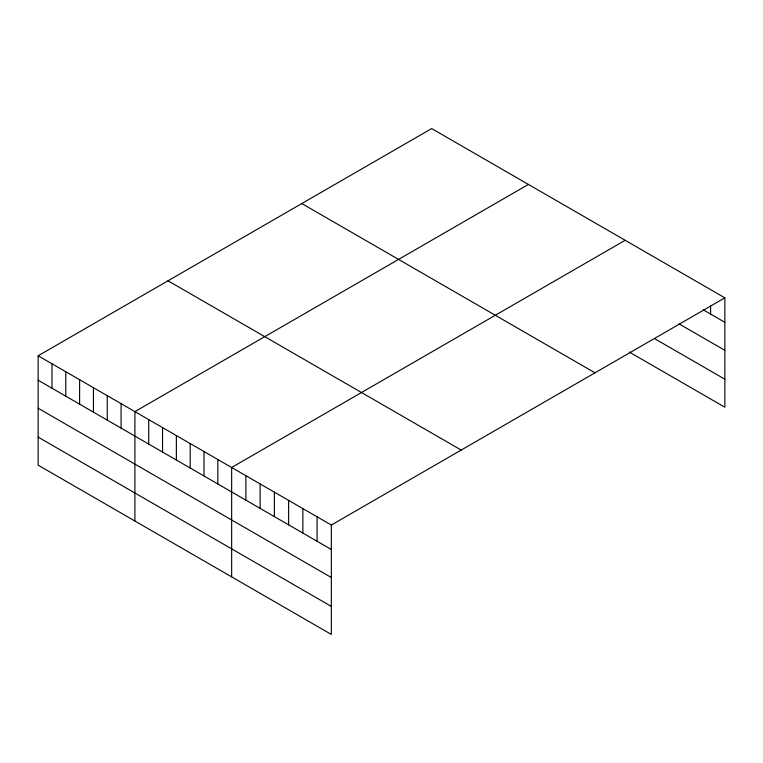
<?xml version="1.0" encoding="UTF-8"?>
<svg xmlns="http://www.w3.org/2000/svg" width="763" height="763" viewBox="0 0 763 763"><rect width="100%" height="100%" fill="white"/><g stroke="black" fill="none" stroke-linecap="round" stroke-linejoin="round"><path stroke-width="1.14" d="M38.15 355.777L331.333 525.039L331.333 634.425L38.15 465.153L38.15 355.777L431.667 128.575L724.85 297.847L724.85 407.223L629.237 352.02M528.416 184.436L134.898 411.629L134.898 521.015M625.164 240.297L231.647 467.49L231.647 576.876M331.333 525.039L724.85 297.847M703.486 309.959L724.85 322.291M679.08 323.894L724.85 350.322M654.664 338.677L724.85 379.201M301.805 203.549L594.987 372.821M168.013 280.803L461.195 450.065M38.15 380.222L331.333 549.494M38.15 408.253L331.333 577.515M38.15 437.132L331.333 606.394M710.611 305.925L710.611 314.07M317.093 516.818L317.093 541.272M302.854 508.597L302.854 533.051M288.614 500.375L288.614 524.83M274.365 492.154L274.365 516.608M260.126 483.933L260.126 508.387M245.886 475.711L245.886 500.166M217.827 459.507L217.827 483.961M204.007 451.534L204.007 475.978M190.187 443.551L190.187 468.005M176.367 435.568L176.367 460.022M162.538 427.595L162.538 452.039M148.718 419.612L148.718 444.066M121.079 403.656L121.079 428.1M107.259 395.673L107.259 420.127M93.439 387.69L93.439 412.144M79.61 379.716L79.61 404.161M65.79 371.734L65.79 396.188M51.97 363.751L51.97 388.205"/></g></svg>
